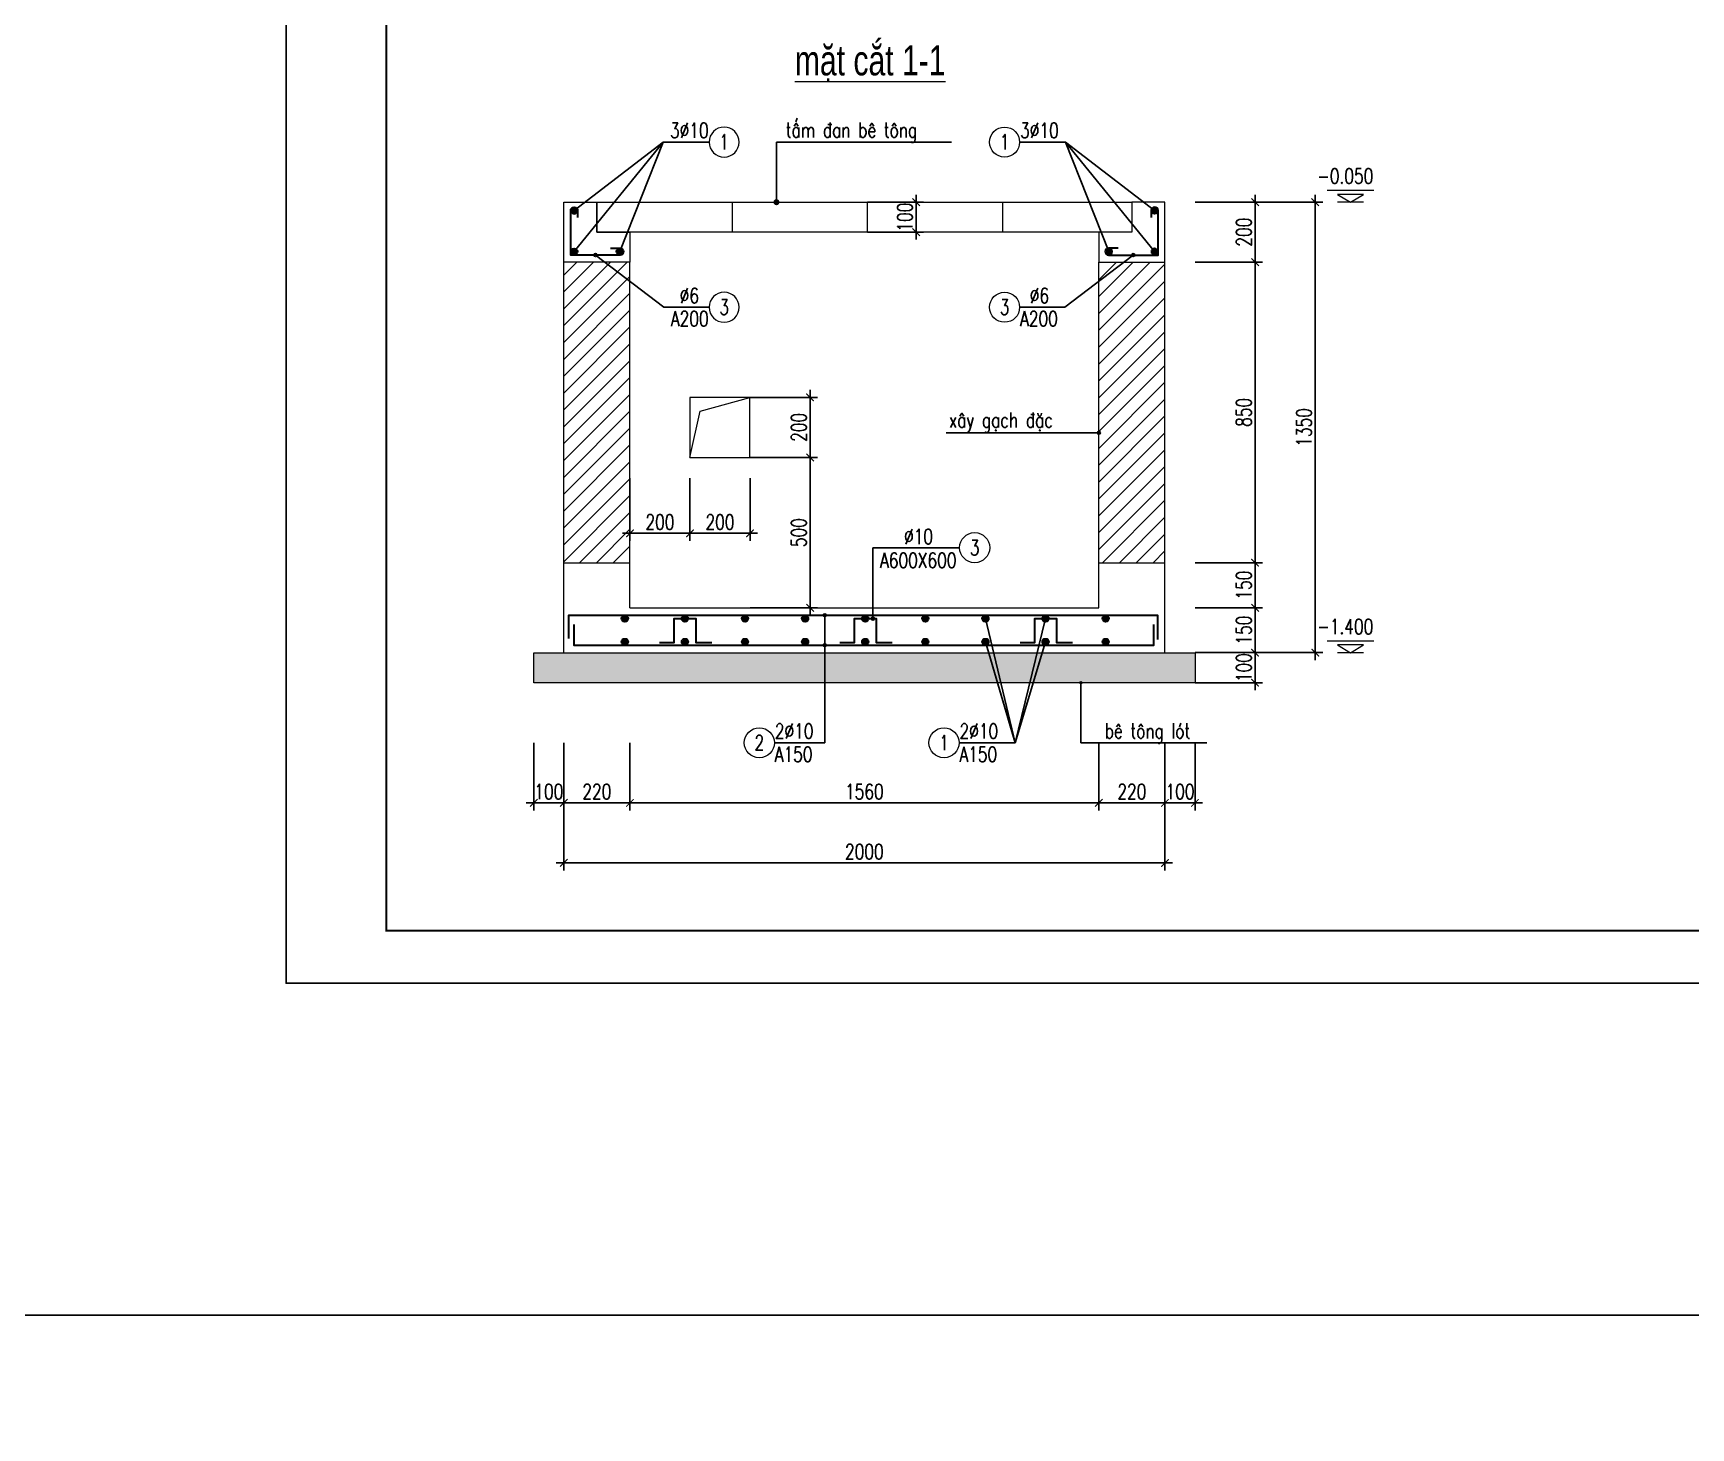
# Model space of a CAD drawing. Extents: x -2098986 to 943, y -1296280 to 73591.
# Drawn here: x -1471179 to -1449115, y -1091974 to -1073403 of the extents above; entities that cross this region are included whole.
import ezdxf
from ezdxf.enums import TextEntityAlignment as Align

# ---------------------------------------------------------------- set-up
doc = ezdxf.new("R2010")
doc.units = 0
doc.header["$LTSCALE"] = 150
doc.header["$PDMODE"] = 35
doc.layers.get('0').update_dxf_attribs({"lineweight": 18})
doc.layers.get('Defpoints').update_dxf_attribs({"lineweight": 18})
for name, color, linetype, lineweight in [('05.Text', 253, 'Continuous', 18), ('11.Khung bo', 32, 'Continuous', 50), ('12.Khung', 36, 'Continuous', 25), ('KCVN-THAY', 7, 'Continuous', 25), ('LS-CAT', 30, 'Continuous', 20), ('LS-DIM', 251, 'Continuous', 13), ('LS-HATCH', 147, 'Continuous', 9), ('LS-TEXT', 60, 'Continuous', 20), ('LS-THAY', 7, 'Continuous', 20), ('LS-THEP', 3, 'Continuous', 35)]:
    doc.layers.add(name, color=color, linetype=linetype, lineweight=lineweight)
doc.layers.add('DIM', color=1, linetype='Continuous')
doc.layers.add('Tpl_Bound', color=1, linetype='Continuous', plot=False)
doc.styles.add('chu ghi chu', font='vntimeh.shx', dxfattribs={"width": 0.7})
doc.styles.add('KCVN-COMM', font='vnsimli.shx', dxfattribs={"width": 0.7, "height": 220})
doc.styles.add('LS.TEXT', font='vnromadi.shx', dxfattribs={"width": 0.7, "height": 4})
doc.styles.add('romans.shx', font='romans.shx', dxfattribs={"width": 0.75, "bigfont": 'vns.shx'})
doc.styles.add('vnsimpli', font='vnsimli.shx', dxfattribs={"width": 0.75})
doc.dimstyles.new('D25', dxfattribs={"dimscale": 0, "dimtxt": 200, "dimasz": 100, "dimexe": 100, "dimexo": 0, "dimgap": 50, "dimtad": 1, "dimdec": 0, "dimlfac": 0.25, "dimdsep": 46, "dimtxsty": 'vnsimpli', "dimblk1": 'ARCHTICK', "dimblk2": 'ARCHTICK', "dimsah": 1, "dimcen": 0, "dimdle": 100, "dimclrd": 256, "dimclre": 256, "dimclrt": 60, "dimadec": 0, "dimazin": 0, "dimtfac": 0.004, "dimtdec": 0, "dimtix": 1, "dimtmove": 2, "dimatfit": 3, "dimldrblk": 'ARCHTICK', "dimfxl": 1, "dimtolj": 1, "dimarcsym": 0})
doc.dimstyles.new('LE1', dxfattribs={"dimtxt": 2.5, "dimasz": 1.2, "dimexe": 1.25, "dimexo": 0, "dimgap": 0.66, "dimtad": 1, "dimdec": 0, "dimdsep": 46, "dimtxsty": 'KCVN-COMM', "dimblk1": 'ARCHTICK', "dimblk2": 'ARCHTICK', "dimsah": 1, "dimcen": 2.5, "dimclrd": 256, "dimclre": 256, "dimclrt": 60, "dimadec": 0, "dimazin": 0, "dimtfac": 1, "dimtdec": 0, "dimtix": 1, "dimtmove": 2, "dimatfit": 3, "dimldrblk": 'DOT', "dimfxl": 1.25, "dimtolj": 1, "dimtzin": 0, "dimarcsym": 0})
doc.dimstyles.new('LS.GHI CHU', dxfattribs={"dimtxt": 200, "dimasz": 120, "dimexe": 120, "dimexo": 120, "dimgap": 80, "dimtad": 1, "dimdec": 0, "dimzin": 0, "dimdsep": 46, "dimtxsty": 'romans.shx', "dimblk": 'ARCHTICK', "dimcen": 0.09, "dimdle": 120, "dimclrd": 256, "dimclre": 8, "dimclrt": 7, "dimadec": 0, "dimazin": 0, "dimtfac": 1, "dimtdec": 0, "dimtofl": 0, "dimtmove": 0, "dimatfit": 3, "dimldrblk": 'ARCHTICK', "dimfxl": 1, "dimtolj": 1, "dimtzin": 0, "dimarcsym": 0})
pattern_1 = [(45, (-1002561.39, -278982.89), (-112.253202, 112.253202), [])]

# ---------------------------------------------------------------- blocks, each defined once
blk = doc.blocks.new('*U4')
at = {"layer": 'KCVN-THAY', "color": 140}
blk.add_lwpolyline([(214871.76, 86966.68), (215381.8, 86966.68), (215381.8, 86579.68), (214871.76, 86579.68)], close=True, dxfattribs=at)
blk = doc.blocks.new('100')
at = {"layer": '11.Khung bo', "const_width": 26.7}
blk.add_lwpolyline([(1860913, -945240), (1860913, -916940), (1896063, -916940), (1896063, -945240)], close=True, dxfattribs=at)
blk.add_lwpolyline([(1860913, -945240), (1860913, -916940), (1896063, -916940), (1896063, -945240)], close=True, dxfattribs=at)
blk.add_lwpolyline([(1860913, -945240), (1860913, -916940), (1896063, -916940), (1896063, -945240)], close=True, dxfattribs=at)
at = {"layer": '12.Khung'}
blk.add_lwpolyline([(1901579, -945940), (1901579, -916240), (1859580, -916240), (1859580, -945940)], close=True, dxfattribs=at)
blk.add_lwpolyline([(1901579, -945940), (1901579, -916240), (1859580, -916240), (1859580, -945940)], close=True, dxfattribs=at)
blk.add_lwpolyline([(1901579, -945940), (1901579, -916240), (1859580, -916240), (1859580, -945940)], close=True, dxfattribs=at)
blk = doc.blocks.new('_ArchTick')
at = {"layer": 'DIM', "color": 0, "const_width": 0.15}
blk.add_lwpolyline([(-0.5, -0.5), (0.5, 0.5)], dxfattribs=at)
blk = doc.blocks.new('*D1097')
at = {"layer": 'Defpoints', "color": 0, "transparency": 16777216}
for p in [(-1463236, -1079330), (-1462438, -1079330), (-1462438, -1080063)]:
    blk.add_point(p, dxfattribs=at)
at = {"layer": 'LS-DIM', "lineweight": -2, "transparency": 16777216}
for p, q in [((-1463236, -1079330), (-1463236, -1080163)), ((-1462438, -1079330), (-1462438, -1080163)), ((-1463336, -1080063), (-1462338, -1080063))]:
    blk.add_line(p, q, dxfattribs=at)
at = {"layer": 'LS-DIM', "lineweight": -2, "transparency": 16777216, "xscale": 100, "yscale": 100, "zscale": 100, "rotation": 180}
blk.add_blockref('_ArchTick', (-1463236, -1080063), dxfattribs=at)
at = {"layer": 'LS-DIM', "lineweight": -2, "transparency": 16777216, "xscale": 100, "yscale": 100, "zscale": 100}
blk.add_blockref('_ArchTick', (-1462438, -1080063), dxfattribs=at)
at = {"layer": 'LS-DIM', "color": 60, "transparency": 16777216, "insert": (-1462837, -1079913), "char_height": 200, "attachment_point": 5, "style": 'vnsimpli'}
blk.add_mtext('\\A1;200', dxfattribs=at)
blk = doc.blocks.new('*D1098')
at = {"layer": 'Defpoints', "color": 0, "transparency": 16777216}
for p in [(-1462438, -1079330), (-1461638, -1079330), (-1461638, -1080063)]:
    blk.add_point(p, dxfattribs=at)
at = {"layer": 'LS-DIM', "lineweight": -2, "transparency": 16777216}
for p, q in [((-1462438, -1079330), (-1462438, -1080163)), ((-1461638, -1079330), (-1461638, -1080163)), ((-1462538, -1080063), (-1461538, -1080063))]:
    blk.add_line(p, q, dxfattribs=at)
at = {"layer": 'LS-DIM', "lineweight": -2, "transparency": 16777216, "xscale": 100, "yscale": 100, "zscale": 100, "rotation": 180}
blk.add_blockref('_ArchTick', (-1462438, -1080063), dxfattribs=at)
at = {"layer": 'LS-DIM', "lineweight": -2, "transparency": 16777216, "xscale": 100, "yscale": 100, "zscale": 100}
blk.add_blockref('_ArchTick', (-1461638, -1080063), dxfattribs=at)
at = {"layer": 'LS-DIM', "color": 60, "transparency": 16777216, "insert": (-1462038, -1079913), "char_height": 200, "attachment_point": 5, "style": 'vnsimpli'}
blk.add_mtext('\\A1;200', dxfattribs=at)
blk = doc.blocks.new('*D1099')
at = {"layer": 'Defpoints', "color": 0, "transparency": 16777216}
for p in [(-1461638, -1078253), (-1460838, -1078253), (-1461638, -1079054)]:
    blk.add_point(p, dxfattribs=at)
at = {"layer": 'LS-DIM', "lineweight": -2, "transparency": 16777216}
for p, q in [((-1461638, -1078253), (-1460738, -1078253)), ((-1460838, -1079154), (-1460838, -1078153)), ((-1461638, -1079054), (-1460738, -1079054))]:
    blk.add_line(p, q, dxfattribs=at)
at = {"layer": 'LS-DIM', "lineweight": -2, "transparency": 16777216, "xscale": 100, "yscale": 100, "zscale": 100}
for p, rotation in [((-1460838, -1078253), 90), ((-1460838, -1079054), 270)]:
    blk.add_blockref('_ArchTick', p, dxfattribs=dict(at, rotation=rotation))
at = {"layer": 'LS-DIM', "color": 60, "transparency": 16777216, "insert": (-1460988, -1078653), "char_height": 200, "attachment_point": 5, "rotation": 90, "style": 'vnsimpli'}
blk.add_mtext('\\A1;200', dxfattribs=at)
blk = doc.blocks.new('THEP DAM')
at = {"layer": 'LS-THEP'}
for p, q in [((-0.6, 0), (0.6, 0)), ((-0.42, 0.42), (0.42, -0.42)), ((-0.42, -0.42), (0.42, 0.42)), ((0, 0.6), (0, -0.6))]:
    blk.add_line(p, q, dxfattribs=at)
blk.add_circle((0, 0), 0.6, dxfattribs=at)
blk = doc.blocks.new('cotthep')
at = {"layer": 'LS-THAY'}
blk.add_circle((-250, 0), 250, dxfattribs=at)
at = {"layer": 'LS-TEXT', "style": 'vnsimpli', "width": 0.75}
for tag, p in [('24`25', (446, 69)), ('10', (-250, -123)), ('A200', (440, -316))]:
    blk.add_attdef(tag, text='', height=250, dxfattribs=at).set_placement(p, align=Align.CENTER)
blk = doc.blocks.new('*D1100')
at = {"layer": 'Defpoints', "color": 0, "transparency": 16777216}
for p in [(-1460076, -1075654), (-1459427, -1075654), (-1460076, -1076053)]:
    blk.add_point(p, dxfattribs=at)
at = {"layer": 'LS-DIM', "lineweight": -2, "transparency": 16777216}
for p, q in [((-1459427, -1075654), (-1459427, -1075554)), ((-1460076, -1075654), (-1459327, -1075654)), ((-1459427, -1076053), (-1459427, -1075654)), ((-1460076, -1076053), (-1459327, -1076053)), ((-1459427, -1076053), (-1459427, -1076153))]:
    blk.add_line(p, q, dxfattribs=at)
at = {"layer": 'LS-DIM', "lineweight": -2, "transparency": 16777216, "xscale": 100, "yscale": 100, "zscale": 100}
for p, rotation in [((-1459427, -1075654), 270), ((-1459427, -1076053), 90)]:
    blk.add_blockref('_ArchTick', p, dxfattribs=dict(at, rotation=rotation))
at = {"layer": 'LS-DIM', "color": 60, "transparency": 16777216, "insert": (-1459577, -1075854), "char_height": 200, "attachment_point": 5, "rotation": 90, "style": 'vnsimpli'}
blk.add_mtext('\\A1;100', dxfattribs=at)
blk = doc.blocks.new('_DOT')
at = {"color": 0, "linetype": 'ByBlock'}
blk.add_line((-0.5, 0), (-1, 0), dxfattribs=at)
at = {"color": 0, "linetype": 'ByBlock', "const_width": 0.5}
blk.add_lwpolyline([(-0.25, 0, 1), (0.25, 0, 1)], format="xyb", close=True, dxfattribs=at)
blk = doc.blocks.new('*D1167')
at = {"layer": 'Defpoints', "color": 0, "transparency": 16777216}
for p in [(-1464516, -1082853), (-1464116, -1082853), (-1464516, -1083652)]:
    blk.add_point(p, dxfattribs=at)
at = {"layer": 'LS-DIM', "lineweight": -2, "transparency": 16777216}
for p, q in [((-1464516, -1082853), (-1464516, -1083752)), ((-1464116, -1082853), (-1464116, -1083752)), ((-1464516, -1083652), (-1464616, -1083652)), ((-1464116, -1083652), (-1464516, -1083652)), ((-1464116, -1083652), (-1464016, -1083652))]:
    blk.add_line(p, q, dxfattribs=at)
at = {"layer": 'LS-DIM', "lineweight": -2, "transparency": 16777216, "xscale": 100, "yscale": 100, "zscale": 100}
blk.add_blockref('_ArchTick', (-1464516, -1083652), dxfattribs=at)
at = {"layer": 'LS-DIM', "lineweight": -2, "transparency": 16777216, "xscale": 100, "yscale": 100, "zscale": 100, "rotation": 180}
blk.add_blockref('_ArchTick', (-1464116, -1083652), dxfattribs=at)
at = {"layer": 'LS-DIM', "color": 60, "transparency": 16777216, "insert": (-1464316, -1083502), "char_height": 200, "attachment_point": 5, "style": 'vnsimpli'}
blk.add_mtext('\\A1;100', dxfattribs=at)
blk = doc.blocks.new('*D1168')
at = {"layer": 'Defpoints', "color": 0, "transparency": 16777216}
for p in [(-1464116, -1082853), (-1463236, -1082853), (-1463236, -1083652)]:
    blk.add_point(p, dxfattribs=at)
at = {"layer": 'LS-DIM', "lineweight": -2, "transparency": 16777216}
for p, q in [((-1464116, -1082853), (-1464116, -1083752)), ((-1463236, -1082853), (-1463236, -1083752)), ((-1464216, -1083652), (-1463136, -1083652))]:
    blk.add_line(p, q, dxfattribs=at)
at = {"layer": 'LS-DIM', "lineweight": -2, "transparency": 16777216, "xscale": 100, "yscale": 100, "zscale": 100, "rotation": 180}
blk.add_blockref('_ArchTick', (-1464116, -1083652), dxfattribs=at)
at = {"layer": 'LS-DIM', "lineweight": -2, "transparency": 16777216, "xscale": 100, "yscale": 100, "zscale": 100}
blk.add_blockref('_ArchTick', (-1463236, -1083652), dxfattribs=at)
at = {"layer": 'LS-DIM', "color": 60, "transparency": 16777216, "insert": (-1463676, -1083502), "char_height": 200, "attachment_point": 5, "style": 'vnsimpli'}
blk.add_mtext('\\A1;220', dxfattribs=at)
blk = doc.blocks.new('*D1169')
at = {"layer": 'Defpoints', "color": 0, "transparency": 16777216}
for p in [(-1463236, -1082853), (-1456995, -1082853), (-1456995, -1083652)]:
    blk.add_point(p, dxfattribs=at)
at = {"layer": 'LS-DIM', "lineweight": -2, "transparency": 16777216}
for p, q in [((-1463236, -1082853), (-1463236, -1083752)), ((-1456995, -1082853), (-1456995, -1083752)), ((-1463336, -1083652), (-1456895, -1083652))]:
    blk.add_line(p, q, dxfattribs=at)
at = {"layer": 'LS-DIM', "lineweight": -2, "transparency": 16777216, "xscale": 100, "yscale": 100, "zscale": 100, "rotation": 180}
blk.add_blockref('_ArchTick', (-1463236, -1083652), dxfattribs=at)
at = {"layer": 'LS-DIM', "lineweight": -2, "transparency": 16777216, "xscale": 100, "yscale": 100, "zscale": 100}
blk.add_blockref('_ArchTick', (-1456995, -1083652), dxfattribs=at)
at = {"layer": 'LS-DIM', "color": 60, "transparency": 16777216, "insert": (-1460116, -1083502), "char_height": 200, "attachment_point": 5, "style": 'vnsimpli'}
blk.add_mtext('\\A1;1560', dxfattribs=at)
blk = doc.blocks.new('*D1170')
at = {"layer": 'Defpoints', "color": 0, "transparency": 16777216}
for p in [(-1456995, -1082853), (-1456115, -1082853), (-1456115, -1083652)]:
    blk.add_point(p, dxfattribs=at)
at = {"layer": 'LS-DIM', "lineweight": -2, "transparency": 16777216}
for p, q in [((-1456995, -1082853), (-1456995, -1083752)), ((-1456115, -1082853), (-1456115, -1083752)), ((-1457095, -1083652), (-1456015, -1083652))]:
    blk.add_line(p, q, dxfattribs=at)
at = {"layer": 'LS-DIM', "lineweight": -2, "transparency": 16777216, "xscale": 100, "yscale": 100, "zscale": 100, "rotation": 180}
blk.add_blockref('_ArchTick', (-1456995, -1083652), dxfattribs=at)
at = {"layer": 'LS-DIM', "lineweight": -2, "transparency": 16777216, "xscale": 100, "yscale": 100, "zscale": 100}
blk.add_blockref('_ArchTick', (-1456115, -1083652), dxfattribs=at)
at = {"layer": 'LS-DIM', "color": 60, "transparency": 16777216, "insert": (-1456555, -1083502), "char_height": 200, "attachment_point": 5, "style": 'vnsimpli'}
blk.add_mtext('\\A1;220', dxfattribs=at)
blk = doc.blocks.new('*D1171')
at = {"layer": 'Defpoints', "color": 0, "transparency": 16777216}
for p in [(-1456115, -1082853), (-1455715, -1082853), (-1455715, -1083652)]:
    blk.add_point(p, dxfattribs=at)
at = {"layer": 'LS-DIM', "lineweight": -2, "transparency": 16777216}
for p, q in [((-1456115, -1082853), (-1456115, -1083752)), ((-1455715, -1082853), (-1455715, -1083752)), ((-1456115, -1083652), (-1456215, -1083652)), ((-1456115, -1083652), (-1455715, -1083652)), ((-1455715, -1083652), (-1455615, -1083652))]:
    blk.add_line(p, q, dxfattribs=at)
at = {"layer": 'LS-DIM', "lineweight": -2, "transparency": 16777216, "xscale": 100, "yscale": 100, "zscale": 100}
blk.add_blockref('_ArchTick', (-1456115, -1083652), dxfattribs=at)
at = {"layer": 'LS-DIM', "lineweight": -2, "transparency": 16777216, "xscale": 100, "yscale": 100, "zscale": 100, "rotation": 180}
blk.add_blockref('_ArchTick', (-1455715, -1083652), dxfattribs=at)
at = {"layer": 'LS-DIM', "color": 60, "transparency": 16777216, "insert": (-1455915, -1083502), "char_height": 200, "attachment_point": 5, "style": 'vnsimpli'}
blk.add_mtext('\\A1;100', dxfattribs=at)
blk = doc.blocks.new('*D1172')
at = {"layer": 'Defpoints', "color": 0, "transparency": 16777216}
for p in [(-1464116, -1082853), (-1456115, -1082853), (-1456115, -1084452)]:
    blk.add_point(p, dxfattribs=at)
at = {"layer": 'LS-DIM', "lineweight": -2, "transparency": 16777216}
for p, q in [((-1464116, -1082853), (-1464116, -1084552)), ((-1456115, -1082853), (-1456115, -1084552)), ((-1464216, -1084452), (-1456015, -1084452))]:
    blk.add_line(p, q, dxfattribs=at)
at = {"layer": 'LS-DIM', "lineweight": -2, "transparency": 16777216, "xscale": 100, "yscale": 100, "zscale": 100, "rotation": 180}
blk.add_blockref('_ArchTick', (-1464116, -1084452), dxfattribs=at)
at = {"layer": 'LS-DIM', "lineweight": -2, "transparency": 16777216, "xscale": 100, "yscale": 100, "zscale": 100}
blk.add_blockref('_ArchTick', (-1456115, -1084452), dxfattribs=at)
at = {"layer": 'LS-DIM', "color": 60, "transparency": 16777216, "insert": (-1460116, -1084302), "char_height": 200, "attachment_point": 5, "style": 'vnsimpli'}
blk.add_mtext('\\A1;2000', dxfattribs=at)
blk = doc.blocks.new('*D1173')
at = {"layer": 'Defpoints', "color": 0, "transparency": 16777216}
for p in [(-1455712, -1081652), (-1455712, -1082052), (-1454915, -1082052)]:
    blk.add_point(p, dxfattribs=at)
at = {"layer": 'LS-DIM', "lineweight": -2, "transparency": 16777216}
for p, q in [((-1454915, -1081652), (-1454915, -1081552)), ((-1455712, -1081652), (-1454815, -1081652)), ((-1454915, -1081652), (-1454915, -1082052)), ((-1455712, -1082052), (-1454815, -1082052)), ((-1454915, -1082052), (-1454915, -1082152))]:
    blk.add_line(p, q, dxfattribs=at)
at = {"layer": 'LS-DIM', "lineweight": -2, "transparency": 16777216, "xscale": 100, "yscale": 100, "zscale": 100}
for p, rotation in [((-1454915, -1081652), 270), ((-1454915, -1082052), 90)]:
    blk.add_blockref('_ArchTick', p, dxfattribs=dict(at, rotation=rotation))
at = {"layer": 'LS-DIM', "color": 60, "transparency": 16777216, "insert": (-1455065, -1081852), "char_height": 200, "attachment_point": 5, "rotation": 90, "style": 'vnsimpli'}
blk.add_mtext('\\A1;100', dxfattribs=at)
blk = doc.blocks.new('*D1174')
at = {"layer": 'Defpoints', "color": 0, "transparency": 16777216}
for p in [(-1455712, -1081054), (-1454915, -1081054), (-1455712, -1081652)]:
    blk.add_point(p, dxfattribs=at)
at = {"layer": 'LS-DIM', "lineweight": -2, "transparency": 16777216}
for p, q in [((-1455712, -1081054), (-1454815, -1081054)), ((-1454915, -1081752), (-1454915, -1080954)), ((-1455712, -1081652), (-1454815, -1081652))]:
    blk.add_line(p, q, dxfattribs=at)
at = {"layer": 'LS-DIM', "lineweight": -2, "transparency": 16777216, "xscale": 100, "yscale": 100, "zscale": 100}
for p, rotation in [((-1454915, -1081054), 90), ((-1454915, -1081652), 270)]:
    blk.add_blockref('_ArchTick', p, dxfattribs=dict(at, rotation=rotation))
at = {"layer": 'LS-DIM', "color": 60, "transparency": 16777216, "insert": (-1455065, -1081353), "char_height": 200, "attachment_point": 5, "rotation": 90, "style": 'vnsimpli'}
blk.add_mtext('\\A1;150', dxfattribs=at)
blk = doc.blocks.new('*D1175')
at = {"layer": 'Defpoints', "color": 0, "transparency": 16777216}
for p in [(-1455712, -1080454), (-1454915, -1080454), (-1455712, -1081054)]:
    blk.add_point(p, dxfattribs=at)
at = {"layer": 'LS-DIM', "lineweight": -2, "transparency": 16777216}
for p, q in [((-1455712, -1080454), (-1454815, -1080454)), ((-1454915, -1081154), (-1454915, -1080354)), ((-1455712, -1081054), (-1454815, -1081054))]:
    blk.add_line(p, q, dxfattribs=at)
at = {"layer": 'LS-DIM', "lineweight": -2, "transparency": 16777216, "xscale": 100, "yscale": 100, "zscale": 100}
for p, rotation in [((-1454915, -1080454), 90), ((-1454915, -1081054), 270)]:
    blk.add_blockref('_ArchTick', p, dxfattribs=dict(at, rotation=rotation))
at = {"layer": 'LS-DIM', "color": 60, "transparency": 16777216, "insert": (-1455065, -1080754), "char_height": 200, "attachment_point": 5, "rotation": 90, "style": 'vnsimpli'}
blk.add_mtext('\\A1;150', dxfattribs=at)
blk = doc.blocks.new('*D1176')
at = {"layer": 'Defpoints', "color": 0, "transparency": 16777216}
for p in [(-1455712, -1076452), (-1454915, -1076452), (-1455712, -1080454)]:
    blk.add_point(p, dxfattribs=at)
at = {"layer": 'LS-DIM', "lineweight": -2, "transparency": 16777216}
for p, q in [((-1455712, -1076452), (-1454815, -1076452)), ((-1454915, -1080554), (-1454915, -1076352)), ((-1455712, -1080454), (-1454815, -1080454))]:
    blk.add_line(p, q, dxfattribs=at)
at = {"layer": 'LS-DIM', "lineweight": -2, "transparency": 16777216, "xscale": 100, "yscale": 100, "zscale": 100}
for p, rotation in [((-1454915, -1076452), 90), ((-1454915, -1080454), 270)]:
    blk.add_blockref('_ArchTick', p, dxfattribs=dict(at, rotation=rotation))
at = {"layer": 'LS-DIM', "color": 60, "transparency": 16777216, "insert": (-1455065, -1078453), "char_height": 200, "attachment_point": 5, "rotation": 90, "style": 'vnsimpli'}
blk.add_mtext('\\A1;850', dxfattribs=at)
blk = doc.blocks.new('*D1177')
at = {"layer": 'Defpoints', "color": 0, "transparency": 16777216}
for p in [(-1455712, -1075654), (-1454915, -1075654), (-1455712, -1076452)]:
    blk.add_point(p, dxfattribs=at)
at = {"layer": 'LS-DIM', "lineweight": -2, "transparency": 16777216}
for p, q in [((-1454915, -1076552), (-1454915, -1075554)), ((-1455712, -1075654), (-1454815, -1075654)), ((-1455712, -1076452), (-1454815, -1076452))]:
    blk.add_line(p, q, dxfattribs=at)
at = {"layer": 'LS-DIM', "lineweight": -2, "transparency": 16777216, "xscale": 100, "yscale": 100, "zscale": 100}
for p, rotation in [((-1454915, -1075654), 90), ((-1454915, -1076452), 270)]:
    blk.add_blockref('_ArchTick', p, dxfattribs=dict(at, rotation=rotation))
at = {"layer": 'LS-DIM', "color": 60, "transparency": 16777216, "insert": (-1455065, -1076053), "char_height": 200, "attachment_point": 5, "rotation": 90, "style": 'vnsimpli'}
blk.add_mtext('\\A1;200', dxfattribs=at)
blk = doc.blocks.new('*D1178')
at = {"layer": 'Defpoints', "color": 0, "transparency": 16777216}
for p in [(-1455712, -1075654), (-1455712, -1081652), (-1454115, -1081652)]:
    blk.add_point(p, dxfattribs=at)
at = {"layer": 'LS-DIM', "lineweight": -2, "transparency": 16777216}
for p, q in [((-1454115, -1075554), (-1454115, -1081752)), ((-1455712, -1075654), (-1454015, -1075654)), ((-1455712, -1081652), (-1454015, -1081652))]:
    blk.add_line(p, q, dxfattribs=at)
at = {"layer": 'LS-DIM', "lineweight": -2, "transparency": 16777216, "xscale": 100, "yscale": 100, "zscale": 100}
for p, rotation in [((-1454115, -1075654), 90), ((-1454115, -1081652), 270)]:
    blk.add_blockref('_ArchTick', p, dxfattribs=dict(at, rotation=rotation))
at = {"layer": 'LS-DIM', "color": 60, "transparency": 16777216, "insert": (-1454265, -1078653), "char_height": 200, "attachment_point": 5, "rotation": 90, "style": 'vnsimpli'}
blk.add_mtext('\\A1;1350', dxfattribs=at)
blk = doc.blocks.new('nhieu cot')
at = {"layer": 'LS-DIM', "linetype": 'Continuous'}
for p, q in [((605, 194), (-173, 194)), ((432, 130), (0, 130)), ((0, 130), (216, 0)), ((432, 0), (0, 0)), ((216, 0), (432, 130))]:
    blk.add_line(p, q, dxfattribs=at)
blk.add_solid([(216, 0), (216, 130), (0, 130), (216, 0)], dxfattribs=at)
at = {"color": 31, "linetype": 'Continuous', "style": 'chu ghi chu', "width": 0.7}
for tag, p in [('COT3', (-73, 1058)), ('COT2', (-73, 684)), ('COT1', (-73, 309))]:
    blk.add_attdef(tag, p, '', height=250, dxfattribs=at)
blk = doc.blocks.new('*D1179')
at = {"layer": 'Defpoints', "color": 0, "transparency": 16777216}
for p in [(-1461638, -1079054), (-1461638, -1081054), (-1460838, -1081054)]:
    blk.add_point(p, dxfattribs=at)
at = {"layer": 'LS-DIM', "lineweight": -2, "transparency": 16777216}
for p, q in [((-1461638, -1079054), (-1460738, -1079054)), ((-1460838, -1078954), (-1460838, -1081154)), ((-1461638, -1081054), (-1460738, -1081054))]:
    blk.add_line(p, q, dxfattribs=at)
at = {"layer": 'LS-DIM', "lineweight": -2, "transparency": 16777216, "xscale": 100, "yscale": 100, "zscale": 100}
for p, rotation in [((-1460838, -1079054), 90), ((-1460838, -1081054), 270)]:
    blk.add_blockref('_ArchTick', p, dxfattribs=dict(at, rotation=rotation))
at = {"layer": 'LS-DIM', "color": 60, "transparency": 16777216, "insert": (-1460988, -1080054), "char_height": 200, "attachment_point": 5, "rotation": 90, "style": 'vnsimpli'}
blk.add_mtext('\\A1;500', dxfattribs=at)

msp = doc.modelspace()

# ---------------------------------------------------------------- hatches: boundary and pattern name
at = {"layer": 'LS-HATCH'}
h = msp.add_hatch(dxfattribs=at)
h.set_pattern_fill('ANSI31', color=256, scale=50, style=0)
h.set_pattern_definition(pattern_1)
h.paths.add_polyline_path([(-1463236.4, -1076452.2), (-1464116.4, -1076452.2), (-1464116.4, -1080455), (-1463236.4, -1080455)])
h = msp.add_hatch(dxfattribs=at)
h.set_pattern_fill('ANSI31', color=256, scale=50, style=0)
h.set_pattern_definition(pattern_1)
h.paths.add_polyline_path([(-1456115, -1076452.2), (-1456995, -1076452.2), (-1456995, -1080454), (-1456115, -1080454)])
h = msp.add_hatch(dxfattribs=at)
h.set_pattern_fill('AR-CONC', color=256, scale=2, style=0)
h.set_pattern_definition([(50, (-1002561.4, -278982.9), (364.36934, -31.87817), [38.1, -419.1]), (355, (-1002561.4, -278982.9), (-70.48565, 382.11329), [30.48, -335.28]), (100.451, (-1002531.02, -278985.54), (293.885, 350.23338), [32.38, -356.18]), (46.1842, (-1002561.4, -278881.3), (542.15808, -84.08466), [57.15, -628.65]), (96.6356, (-1002516.2, -278888.3), (474.80847, 494.8511), [48.57, -534.27]), (351.184, (-1002561.4, -278881.3), (474.8092, 494.85024), [45.72, -502.92]), (21, (-1002510.6, -278906.7), (303.22976, -204.53104), [38.1, -419.1]), (326, (-1002510.6, -278906.7), (123.60406, 368.37593), [30.48, -335.28]), (71.4514, (-1002485.32, -278923.73), (426.83298, 163.84572), [32.38, -356.18]), (37.5, (-1002561.39, -278982.89), (6.177207, 169.110078), [0, -331.216, 0, -340.36, 0, -336.55]), (7.5, (-1002561.39, -278982.89), (133.639325, 200.36115), [0, -194.056, 0, -323.596, 0, -128.27]), (327.5, (-1002674.67, -278982.89), (271.18119, -11.457488), [0, -127, 0, -396.24, 0, -525.78]), (317.5, (-1002725.47, -278982.89), (296.25836, 50.85298), [0, -165.1, 0, -263.144, 0, -373.38])])
h.paths.add_polyline_path([(-1464516.4, -1081652.4), (-1455715, -1081652.4), (-1455715, -1082052.4), (-1464516.4, -1082052.4)])

# ---------------------------------------------------------------- linework, layer by layer
at = {"layer": 'LS-CAT'}
for p, q in [((-1461876.4, -1075654), (-1461876.4, -1076053.1)), ((-1460076.4, -1075654), (-1460076.4, -1076053.1)), ((-1458276.4, -1075654), (-1458276.4, -1076053.1))]:
    msp.add_line(p, q, dxfattribs=at)
msp.add_lwpolyline([(-1463676.4, -1075654), (-1456555, -1075654), (-1456555, -1076053.1), (-1463676.4, -1076053.1)], close=True, dxfattribs=at)
at = {"layer": 'LS-DIM'}
msp.add_line((-1459958.2, -1080254.4), (-1458847.4, -1080254.4), dxfattribs=at)
msp.add_lwpolyline([(-1462438.3, -1079053), (-1462299.3, -1078435), (-1461638.3, -1078253)], dxfattribs=at)
at = {"layer": 'LS-THAY'}
for p, q in [((-1464116.4, -1076452.2), (-1464116.4, -1075654)), ((-1456115, -1076452.2), (-1456115, -1075654)), ((-1464116.4, -1080455), (-1464116.4, -1076452.2)), ((-1463236.4, -1076452.2), (-1464116.4, -1076452.2)), ((-1463236.4, -1080455), (-1463236.4, -1076452.2)), ((-1456995, -1080454), (-1456995, -1076452.2)), ((-1456995, -1076452.2), (-1456115, -1076452.2)), ((-1456115, -1080454), (-1456115, -1076452.2)), ((-1464116.4, -1081652.4), (-1464116.4, -1080455)), ((-1464116.4, -1080455), (-1463236.4, -1080455)), ((-1463236.4, -1081054.4), (-1463236.4, -1080455)), ((-1456995, -1081054.4), (-1456995, -1080454)), ((-1456995, -1080454), (-1456115, -1080454)), ((-1456115, -1081652.4), (-1456115, -1080454)), ((-1463236.4, -1081054.4), (-1456995, -1081054.4))]:
    msp.add_line(p, q, dxfattribs=at)
at = {"layer": 'LS-THAY', "color": 140}
for points in [[(-1855203.6, -1051773.5), (-1290965.2, -1051773), (-1290965, -1090473.8), (-1855203.4, -1090474.3)], [(-1855203.6, -1090474.3), (-1290965.2, -1090473.8), (-1290965, -1141478.4), (-1855203.4, -1141478.9)]]:
    msp.add_lwpolyline(points, close=True, dxfattribs=at)
at = {"layer": 'LS-THAY'}
for points in [[(-1464116.4, -1075654), (-1463676.4, -1075654), (-1463676.4, -1076053.1), (-1463236.4, -1076053.1), (-1463236.4, -1076452.2)], [(-1456115, -1075654), (-1456555, -1075654), (-1456555, -1076053.1), (-1456995, -1076053.1), (-1456995, -1076452.2)]]:
    msp.add_lwpolyline(points, dxfattribs=at)
for points in [[(-1462438.3, -1079053), (-1461638.3, -1079053), (-1461638.3, -1078253), (-1462438.3, -1078253)], [(-1464516.4, -1081652.4), (-1455715, -1081652.4), (-1455715, -1082052.4), (-1464516.4, -1082052.4)]]:
    msp.add_lwpolyline(points, close=True, dxfattribs=at)
msp.add_circle((-1458647.4, -1080254.4), 200, dxfattribs=at)
at = {"layer": 'LS-THEP', "ltscale": 2}
for points in [[(-1463494.3, -1076267.4), (-1463365.7, -1076267.4, -1), (-1463365.7, -1076357.4), (-1464024.6, -1076357.4), (-1464024.6, -1075766.7, -1), (-1463932.4, -1075766.7), (-1463932.4, -1075858.5)], [(-1456737.2, -1076267.4), (-1456865.7, -1076267.4, 1), (-1456865.7, -1076357.4), (-1456206.8, -1076357.4), (-1456206.8, -1075766.7, 1), (-1456299, -1075766.7), (-1456299, -1075858.5)]]:
    msp.add_lwpolyline(points, format="xyb", dxfattribs=at)
at = {"layer": 'LS-THEP'}
for points in [[(-1464047.4, -1081462.7), (-1464047.4, -1081154.2), (-1456212, -1081154.2), (-1456212, -1081477.9)], [(-1463984.7, -1081275.9), (-1463984.7, -1081552.4), (-1456265, -1081552.4), (-1456265, -1081275.9)], [(-1462842.5, -1081515.3), (-1462647.4, -1081515.3), (-1462647.4, -1081199), (-1462360.7, -1081199), (-1462360.7, -1081515.3), (-1462145.6, -1081515.3)], [(-1460442.5, -1081515.3), (-1460247.4, -1081515.3), (-1460247.4, -1081199), (-1459960.7, -1081199), (-1459960.7, -1081515.3), (-1459745.6, -1081515.3)], [(-1458042.5, -1081515.3), (-1457847.4, -1081515.3), (-1457847.4, -1081199), (-1457560.7, -1081199), (-1457560.7, -1081515.3), (-1457345.6, -1081515.3)]]:
    msp.add_lwpolyline(points, dxfattribs=at)
at = {"layer": 'Tpl_Bound', "color": 1}
msp.add_lwpolyline([(-1467812.7, -1086054.2), (-1467812.7, -1056354.2), (-1425812.7, -1056354.2), (-1425812.7, -1086054.2)], close=True, dxfattribs=at)

# ---------------------------------------------------------------- block references
at = {"layer": '05.Text', "xscale": 1.000009185772931, "yscale": 1.000009185772931, "zscale": 1.000009185772931}
msp.add_blockref('100', (-3327409.4, -140105.7), dxfattribs=at)
at = {"layer": 'Defpoints', "xscale": 100, "yscale": 100, "zscale": 100}
msp.add_blockref('*U4', (-22959323.4, -9748441.5), dxfattribs=at)
at = {"layer": 'LS-CAT'}
for p, xscale, yscale, zscale in [((-1463978.5, -1075766.7), -70.707070709439, 70.70707070920616, 70.7070707089458), ((-1456252.9, -1075766.7), 70.707070709439, 70.707070709439, 70.707070709439), ((-1463304.1, -1081199), 70.707070709439, 70.707070709439, 70.707070709439), ((-1462504.1, -1081199), 70.707070709439, 70.707070709439, 70.707070709439), ((-1461704.1, -1081199), 70.707070709439, 70.707070709439, 70.707070709439), ((-1460904.1, -1081199), 70.707070709439, 70.707070709439, 70.707070709439), ((-1460104.1, -1081199), 70.707070709439, 70.707070709439, 70.707070709439), ((-1459304.1, -1081199), 70.707070709439, 70.707070709439, 70.707070709439), ((-1458504.1, -1081199), 70.707070709439, 70.707070709439, 70.707070709439), ((-1457704.1, -1081199), 70.707070709439, 70.707070709439, 70.707070709439), ((-1456904.1, -1081199), 70.707070709439, 70.707070709439, 70.707070709439), ((-1463304.1, -1081508.6), 70.707070709439, 70.707070709439, 70.707070709439), ((-1462504.1, -1081508.6), 70.707070709439, 70.707070709439, 70.707070709439), ((-1461704.1, -1081508.6), 70.707070709439, 70.707070709439, 70.707070709439), ((-1460904.1, -1081508.6), 70.707070709439, 70.707070709439, 70.707070709439), ((-1460104.1, -1081508.6), 70.707070709439, 70.707070709439, 70.707070709439), ((-1459304.1, -1081508.6), 70.707070709439, 70.707070709439, 70.707070709439), ((-1458504.1, -1081508.6), 70.707070709439, 70.707070709439, 70.707070709439), ((-1457704.1, -1081508.6), 70.707070709439, 70.707070709439, 70.707070709439), ((-1456904.1, -1081508.6), 70.707070709439, 70.707070709439, 70.707070709439)]:
    msp.add_blockref('THEP DAM', p, dxfattribs=dict(at, xscale=xscale, yscale=yscale, zscale=zscale))
at = {"layer": 'LS-CAT', "rotation": 180}
for p, xscale, yscale, zscale in [((-1463978.5, -1076312.4), 70.707070709439, 70.707070709439, 70.707070709439), ((-1463371.5, -1076312.4), 70.707070709439, 70.707070709439, 70.707070709439), ((-1456859.9, -1076312.4), -70.707070709439, 70.70707070920616, 70.7070707089458), ((-1456252.9, -1076312.4), -70.707070709439, 70.70707070920616, 70.7070707089458)]:
    msp.add_blockref('THEP DAM', p, dxfattribs=dict(at, xscale=xscale, yscale=yscale, zscale=zscale))
at = {"layer": 'LS-DIM'}
ref = msp.add_blockref('cotthep', (-1462182.2, -1074854), dxfattribs=dict(at, xscale=-0.7999999998137355, yscale=0.7999999998137355, zscale=0.8000000000000111))
ref.add_attrib('10', '1', dxfattribs={"layer": 'LS-TEXT', "height": 200, "style": 'vnsimpli', "width": 0.75}).set_placement((-1461982.2, -1074952.6), align=Align.CENTER)
ref.add_attrib('24`25', '3`10', dxfattribs={"layer": 'LS-TEXT', "height": 200, "style": 'vnsimpli', "width": 0.75}).set_placement((-1462445.7, -1074798.6), align=Align.CENTER)
ref = msp.add_blockref('cotthep', (-1458049.2, -1074854), dxfattribs=dict(at, xscale=0.7999999998137355, yscale=0.7999999998137355, zscale=0.7999999998137355))
ref.add_attrib('10', '1', dxfattribs={"layer": 'LS-TEXT', "height": 200, "style": 'vnsimpli', "width": 0.75}).set_placement((-1458249.2, -1074952.6), align=Align.CENTER)
ref.add_attrib('24`25', '3`10', dxfattribs={"layer": 'LS-TEXT', "height": 200, "style": 'vnsimpli', "width": 0.75}).set_placement((-1457785.8, -1074798.6), align=Align.CENTER)
ref = msp.add_blockref('nhieu cot', (-1453818.4, -1075654), dxfattribs=dict(at, xscale=0.7999999998137355, yscale=0.7999999998137355, zscale=0.7999999998137355))
ref.add_attrib('COT1', '-0.050', dxfattribs={"layer": 'LS-TEXT', "linetype": 'Continuous', "height": 200, "style": 'vnsimpli', "width": 0.75}).set_placement((-1453715.1, -1075406.5), align=Align.CENTER)
ref = msp.add_blockref('cotthep', (-1462182.2, -1077053.3), dxfattribs=dict(at, xscale=-0.7999999998137355, yscale=0.7999999998137355, zscale=0.7999999999999547))
ref.add_attrib('10', '3', dxfattribs={"layer": 'LS-TEXT', "height": 200, "style": 'vnsimpli', "width": 0.75}).set_placement((-1461982.2, -1077151.9), align=Align.CENTER)
ref.add_attrib('24`25', '%%c6', dxfattribs={"layer": 'LS-TEXT', "height": 200, "style": 'vnsimpli', "width": 0.75}).set_placement((-1462445.7, -1076997.9), align=Align.CENTER)
ref.add_attrib('A200', 'A200', dxfattribs={"layer": 'LS-TEXT', "height": 200, "style": 'vnsimpli', "width": 0.75}).set_placement((-1462439.5, -1077305.8), align=Align.CENTER)
ref = msp.add_blockref('cotthep', (-1458049.2, -1077053.3), dxfattribs=dict(at, xscale=0.7999999998137355, yscale=0.7999999998137355, zscale=0.7999999998137355))
ref.add_attrib('10', '3', dxfattribs={"layer": 'LS-TEXT', "height": 200, "style": 'vnsimpli', "width": 0.75}).set_placement((-1458249.2, -1077151.9), align=Align.CENTER)
ref.add_attrib('24`25', '%%c6', dxfattribs={"layer": 'LS-TEXT', "height": 200, "style": 'vnsimpli', "width": 0.75}).set_placement((-1457785.8, -1076997.9), align=Align.CENTER)
ref.add_attrib('A200', 'A200', dxfattribs={"layer": 'LS-TEXT', "height": 200, "style": 'vnsimpli', "width": 0.75}).set_placement((-1457791.9, -1077305.8), align=Align.CENTER)
ref = msp.add_blockref('nhieu cot', (-1453818.4, -1081652.4), dxfattribs=dict(at, xscale=0.7999999998137355, yscale=0.7999999998137355, zscale=0.7999999998137355))
ref.add_attrib('COT1', '-1.400', dxfattribs={"layer": 'LS-TEXT', "linetype": 'Continuous', "height": 200, "style": 'vnsimpli', "width": 0.75}).set_placement((-1453715.1, -1081404.9), align=Align.CENTER)
ref = msp.add_blockref('cotthep', (-1461314.1, -1082852.4), dxfattribs=dict(at, xscale=0.7999999998137355, yscale=0.7999999998137355, zscale=0.7999999998137355))
ref.add_attrib('10', '2', dxfattribs={"layer": 'LS-TEXT', "height": 200, "style": 'vnsimpli', "width": 0.75}).set_placement((-1461514.1, -1082951), align=Align.CENTER)
ref.add_attrib('24`25', '2`10', dxfattribs={"layer": 'LS-TEXT', "height": 200, "style": 'vnsimpli', "width": 0.75}).set_placement((-1461050.6, -1082797), align=Align.CENTER)
ref.add_attrib('A200', 'A150', dxfattribs={"layer": 'LS-TEXT', "height": 200, "style": 'vnsimpli', "width": 0.75}).set_placement((-1461056.8, -1083105), align=Align.CENTER)
ref = msp.add_blockref('cotthep', (-1458855.7, -1082852.4), dxfattribs=dict(at, xscale=0.7999999998137355, yscale=0.7999999998137355, zscale=0.7999999998137355))
ref.add_attrib('10', '1', dxfattribs={"layer": 'LS-TEXT', "height": 200, "style": 'vnsimpli', "width": 0.75}).set_placement((-1459055.7, -1082951), align=Align.CENTER)
ref.add_attrib('24`25', '2`10', dxfattribs={"layer": 'LS-TEXT', "height": 200, "style": 'vnsimpli', "width": 0.75}).set_placement((-1458592.2, -1082797), align=Align.CENTER)
ref.add_attrib('A200', 'A150', dxfattribs={"layer": 'LS-TEXT', "height": 200, "style": 'vnsimpli', "width": 0.75}).set_placement((-1458598.4, -1083105), align=Align.CENTER)

# ---------------------------------------------------------------- texts
at = {"layer": 'LS-TEXT', "color": 60, "style": 'LS.TEXT', "width": 0.75}
msp.add_text('%%UmÆt c¾t 1-1', height=400, dxfattribs=at).set_placement((-1460038.4, -1073965.8), align=Align.CENTER)
at = {"layer": 'LS-TEXT', "style": 'vnsimpli', "width": 0.75}
for s, p in [('tÊm ®an bª t«ng', (-1461161.1, -1074792.4)), ('x©y g¹ch ®Æc', (-1458987.6, -1078654.4))]:
    msp.add_text(s, height=200, dxfattribs=at).set_placement(p)
for s, p in [('`10', (-1459394.7, -1080205.9)), ('A600X600', (-1459397.5, -1080523.1)), ('bª t«ng lãt', (-1456345.8, -1082793.1))]:
    msp.add_text(s, height=200, dxfattribs=at).set_placement(p, align=Align.CENTER)
msp.add_attdef('3', text='2', height=200, dxfattribs=at).set_placement((-1458647.4, -1080254.4), align=Align.MIDDLE)

# ---------------------------------------------------------------- dimensions: what is measured, and where the dimension line sits
at = {"layer": 'LS-DIM'}
for base, p1, p2, text, picture, middle in [((-1459427, -1075654), (-1460076.4, -1076053.1), (-1460076.4, -1075654), '100', '*D1100', (-1459577, -1075853.6)), ((-1454115, -1081652.4), (-1455712, -1075654), (-1455712, -1081652.4), '1350', '*D1178', (-1454265, -1078653.2)), ((-1454915, -1076452.2), (-1455712, -1080454), (-1455712, -1076452.2), '850', '*D1176', (-1455065, -1078453.1))]:
    dim = msp.add_linear_dim(base=base, p1=p1, p2=p2, angle=90, text=text, dimstyle='D25', override={"dimscale": 1}, dxfattribs=at)
    dim.commit()
    dim.dimension.update_dxf_attribs({"geometry": picture, "text_midpoint": middle})
for base, p1, p2, picture, middle in [((-1454915, -1075654), (-1455712, -1076452.2), (-1455712, -1075654), '*D1177', (-1455065, -1076053.1)), ((-1460838.3, -1078253), (-1461638.3, -1079054), (-1461638.3, -1078253), '*D1099', (-1460988.3, -1078653.5)), ((-1460838.3, -1081054.4), (-1461638.3, -1079054), (-1461638.3, -1081054.4), '*D1179', (-1460988.3, -1080054.2)), ((-1454915, -1080454), (-1455712, -1081054.4), (-1455712, -1080454), '*D1175', (-1455065, -1080754.2)), ((-1454915.0141416, -1081054.4133846), (-1455712.0141416, -1081652.4133846), (-1455712.0141416, -1081054.4133846), '*D1174', (-1455065.0141416, -1081353.4133846)), ((-1454915, -1082052.4), (-1455712, -1081652.4), (-1455712, -1082052.4), '*D1173', (-1455065, -1081852.4))]:
    dim = msp.add_linear_dim(base=base, p1=p1, p2=p2, angle=90, dimstyle='D25', override={"dimscale": 1}, dxfattribs=at)
    dim.commit()
    dim.dimension.update_dxf_attribs({"geometry": picture, "text_midpoint": middle})
for base, p1, p2, picture, middle in [((-1462438.3, -1080062.9), (-1463236.4, -1079330), (-1462438.3, -1079330), '*D1097', (-1462837.4, -1079912.9)), ((-1461638.3, -1080062.9), (-1462438.3, -1079330), (-1461638.3, -1079330), '*D1098', (-1462038.3, -1079912.9)), ((-1464516.4, -1083652.4), (-1464116.4, -1082853.4), (-1464516.4, -1082853.4), '*D1167', (-1464316.4, -1083502.4)), ((-1463236.4, -1083652.4), (-1464116.4, -1082853.4), (-1463236.4, -1082853.4), '*D1168', (-1463676.4, -1083502.4)), ((-1456115, -1084452.4), (-1464116.4, -1082853.4), (-1456115, -1082853.4), '*D1172', (-1460115.7, -1084302.4)), ((-1456995, -1083652.4), (-1463236.4, -1082853.4), (-1456995, -1082853.4), '*D1169', (-1460115.7, -1083502.4)), ((-1456115, -1083652.4), (-1456995, -1082853.4), (-1456115, -1082853.4), '*D1170', (-1456555, -1083502.4)), ((-1455715, -1083652.4), (-1456115, -1082853.4), (-1455715, -1082853.4), '*D1171', (-1455915, -1083502.4))]:
    dim = msp.add_linear_dim(base=base, p1=p1, p2=p2, dimstyle='D25', override={"dimscale": 1}, dxfattribs=at)
    dim.commit()
    dim.dimension.update_dxf_attribs({"geometry": picture, "text_midpoint": middle})

# ---------------------------------------------------------------- leaders
for points, dimstyle, override in [([(-1463978.5, -1075766.7, -731.2), (-1462792.7, -1074854, -731.2), (-1462182.2, -1074854, -731.2)], 'LS.GHI CHU', {"dimscale": 50, "dimasz": 0.8, "dimtad": 0, "dimtxsty": 'vnsimpli', "dimldrblk": 'Origin'}), ([(-1463978.5, -1076312.4, -731.2), (-1462792.7, -1074854, -731.2), (-1462228.2, -1074854, -731.2)], 'LS.GHI CHU', {"dimscale": 50, "dimasz": 0.8, "dimtad": 0, "dimtxsty": 'vnsimpli', "dimldrblk": 'Origin'}), ([(-1463371.5, -1076312.4, -731.2), (-1462792.7, -1074854, -731.2), (-1462182.2, -1074854, -731.2)], 'LS.GHI CHU', {"dimscale": 50, "dimasz": 0.8, "dimtad": 0, "dimtxsty": 'vnsimpli', "dimldrblk": 'Origin'}), ([(-1461285.8, -1075654, -731.2), (-1461285.8, -1074854, -731.2), (-1458955.4, -1074854, -731.2)], 'LE1', {"dimasz": 80, "dimtxsty": 'vnsimpli'}), ([(-1456252.9, -1075766.7, -731.2), (-1457438.7, -1074854, -731.2), (-1458049.2, -1074854, -731.2)], 'LS.GHI CHU', {"dimscale": 50, "dimasz": 0.8, "dimtad": 0, "dimtxsty": 'vnsimpli', "dimldrblk": 'Origin'}), ([(-1456859.9, -1076312.4, -731.2), (-1457438.7, -1074854, -731.2), (-1458049.2, -1074854, -731.2)], 'LS.GHI CHU', {"dimscale": 50, "dimasz": 0.8, "dimtad": 0, "dimtxsty": 'vnsimpli', "dimldrblk": 'Origin'}), ([(-1456252.9, -1076312.4, -731.2), (-1457438.7, -1074854, -731.2), (-1458003.2, -1074854, -731.2)], 'LS.GHI CHU', {"dimscale": 50, "dimasz": 0.8, "dimtad": 0, "dimtxsty": 'vnsimpli', "dimldrblk": 'Origin'}), ([(-1463695.1, -1076357.4), (-1462782.8, -1077053.3), (-1462182.2, -1077053.3)], 'LS.GHI CHU', {"dimscale": 50, "dimasz": 0.8, "dimtad": 0, "dimtxsty": 'vnsimpli', "dimldrblk": 'Origin'}), ([(-1456536.3, -1076357.4), (-1457448.6, -1077053.3), (-1458049.2, -1077053.3)], 'LS.GHI CHU', {"dimscale": 50, "dimasz": 0.8, "dimtad": 0, "dimtxsty": 'vnsimpli', "dimldrblk": 'Origin'}), ([(-1456995, -1078724.4), (-1459025.1, -1078724.4)], 'LS.GHI CHU', {"dimscale": 50, "dimasz": 0.8, "dimtad": 0, "dimtxsty": 'vnsimpli', "dimldrblk": 'Origin'}), ([(-1460002.5, -1081199), (-1460002.5, -1080254.4), (-1458847.4, -1080254.4)], 'LS.GHI CHU', {"dimscale": 50, "dimasz": 0.8, "dimtad": 0, "dimtxsty": 'vnsimpli', "dimldrblk": 'Origin'}), ([(-1460643, -1081154.2, -731.2), (-1460643, -1082852.4, -731.2), (-1460643, -1082340.3, -731.2)], 'LS.GHI CHU', {"dimscale": 50, "dimasz": 0.8, "dimtad": 0, "dimtxsty": 'vnsimpli', "dimldrblk": 'Origin'}), ([(-1458504.1, -1081199, -731.2), (-1458109.3, -1082852.4, -731.2), (-1458812.6, -1082852.4, -731.2)], 'LS.GHI CHU', {"dimscale": 50, "dimasz": 0.8, "dimtad": 0, "dimtxsty": 'vnsimpli', "dimldrblk": 'Origin'}), ([(-1457704.1, -1081199, -731.2), (-1458109.3, -1082852.4, -731.2), (-1458812.6, -1082852.4, -731.2)], 'LS.GHI CHU', {"dimscale": 50, "dimasz": 0.8, "dimtad": 0, "dimtxsty": 'vnsimpli', "dimldrblk": 'Origin'}), ([(-1460643, -1081552.4, -731.2), (-1460643, -1082852.4, -731.2), (-1461314.1, -1082852.4, -731.2)], 'LS.GHI CHU', {"dimscale": 50, "dimasz": 0.8, "dimtad": 0, "dimtxsty": 'vnsimpli', "dimldrblk": 'Origin'}), ([(-1458504.1, -1081508.6, -731.2), (-1458109.3, -1082852.4, -731.2), (-1458855.7, -1082852.4, -731.2)], 'LS.GHI CHU', {"dimscale": 50, "dimasz": 0.8, "dimtad": 0, "dimtxsty": 'vnsimpli', "dimldrblk": 'Origin'}), ([(-1457704.1, -1081508.6, -731.2), (-1458109.3, -1082852.4, -731.2), (-1458855.7, -1082852.4, -731.2)], 'LS.GHI CHU', {"dimscale": 50, "dimasz": 0.8, "dimtad": 0, "dimtxsty": 'vnsimpli', "dimldrblk": 'Origin'}), ([(-1457233.8, -1082052.4), (-1457233.8, -1082852.4), (-1455557.6, -1082852.4)], 'LS.GHI CHU', {"dimscale": 50, "dimasz": 0.5, "dimtad": 0, "dimtxsty": 'vnsimpli', "dimldrblk": 'Origin'})]:
    msp.add_leader(points, dimstyle=dimstyle, override=override, dxfattribs=at)

doc.saveas('drawing.dxf')
